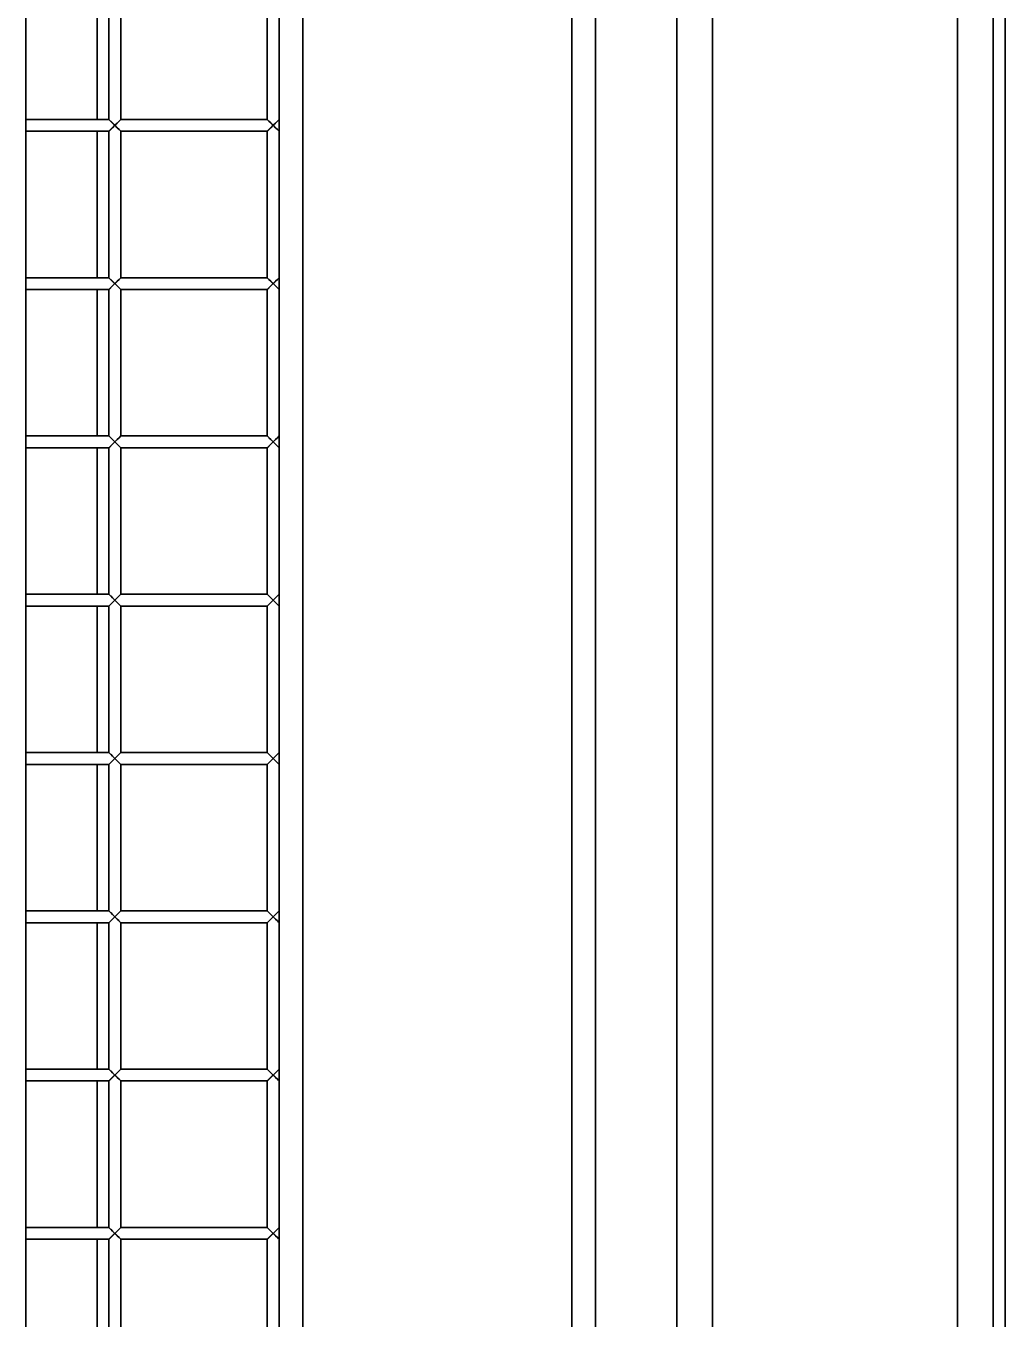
# Model space of a CAD drawing. Header units: millimetres. Extents: x 32496 to 166256, y 3504 to 23939.
# Drawn here: x 98411.8 to 98659.3, y 21578.3 to 21905.1 of the extents above; entities that cross this region are included whole.
import ezdxf

# ---------------------------------------------------------------- set-up
doc = ezdxf.new("R2010")
doc.units = ezdxf.units.MM
doc.layers.get('0').update_dxf_attribs({"lineweight": 35})

# ---------------------------------------------------------------- blocks, each defined once
blk = doc.blocks.new('8-1250')
at = {"linetype": 'Continuous'}
for p, q in [((-1377.63, -34671.29), (-1377.63, -32152.29)), ((-1315.63, -34671.29), (-1315.63, -32152.29)), ((-1306.63, -32152.29), (-1306.63, -34671.29)), ((-1303.63, -32152.29), (-1303.63, -34671.29)), ((-1386.63, -34591.29), (-1386.63, -32232.29)), ((-1481.13, -32251.79), (-1481.13, -34571.79)), ((-1413.13, -34571.79), (-1413.13, -32251.79)), ((-1407.13, -32251.79), (-1407.13, -34571.79)), ((-1551.13, -32393.79), (-1551.13, -33324.79)), ((-1487.13, -33311.79), (-1487.13, -32408.79)), ((-1533.13, -32878.79), (-1533.13, -32841.79)), ((-1530.13, -32841.79), (-1530.13, -32878.79)), ((-1527.13, -32841.79), (-1527.13, -32878.79)), ((-1490.13, -32841.79), (-1490.13, -32878.79)), ((-1551.13, -32878.79), (-1530.13, -32878.79)), ((-1530.13, -32881.79), (-1527.13, -32878.79)), ((-1530.13, -32878.79), (-1527.13, -32881.79)), ((-1530.01, -32881.67), (-1529.22, -32880.88)), ((-1529.22, -32880.88), (-1528.63, -32880.29)), ((-1527.13, -32878.79), (-1527.56, -32879.22)), ((-1527.13, -32878.79), (-1490.13, -32878.79)), ((-1490.13, -32881.79), (-1487.13, -32878.79)), ((-1490.13, -32878.79), (-1487.13, -32881.79)), ((-1490.01, -32881.67), (-1489.22, -32880.88)), ((-1489.22, -32880.88), (-1488.63, -32880.29)), ((-1487.13, -32878.79), (-1487.56, -32879.22)), ((-1551.13, -32881.79), (-1530.13, -32881.79)), ((-1533.13, -32918.79), (-1533.13, -32881.79)), ((-1530.13, -32881.79), (-1530.13, -32918.79)), ((-1527.13, -32881.79), (-1527.13, -32918.79)), ((-1527.13, -32881.79), (-1490.13, -32881.79)), ((-1490.13, -32881.79), (-1490.13, -32918.79)), ((-1551.13, -32918.79), (-1530.13, -32918.79)), ((-1530.13, -32921.79), (-1527.13, -32918.79)), ((-1530.13, -32918.79), (-1527.13, -32921.79)), ((-1529.22, -32920.88), (-1528.63, -32920.29)), ((-1527.13, -32918.79), (-1527.56, -32919.22)), ((-1527.13, -32918.79), (-1490.13, -32918.79)), ((-1490.13, -32921.79), (-1487.13, -32918.79)), ((-1490.13, -32918.79), (-1487.13, -32921.79)), ((-1489.22, -32920.88), (-1488.63, -32920.29)), ((-1487.13, -32918.79), (-1487.56, -32919.22)), ((-1551.13, -32921.79), (-1530.13, -32921.79)), ((-1533.13, -32958.79), (-1533.13, -32921.79)), ((-1530.13, -32921.79), (-1530.13, -32958.79)), ((-1530.01, -32921.67), (-1529.22, -32920.88)), ((-1527.13, -32921.79), (-1527.13, -32958.79)), ((-1527.13, -32921.79), (-1490.13, -32921.79)), ((-1490.13, -32921.79), (-1490.13, -32958.79)), ((-1490.01, -32921.67), (-1489.22, -32920.88)), ((-1551.13, -32958.79), (-1530.13, -32958.79)), ((-1530.13, -32961.79), (-1527.13, -32958.79)), ((-1530.13, -32958.79), (-1527.13, -32961.79)), ((-1527.13, -32958.79), (-1527.56, -32959.22)), ((-1527.13, -32958.79), (-1490.13, -32958.79)), ((-1490.13, -32961.79), (-1487.13, -32958.79)), ((-1490.13, -32958.79), (-1487.13, -32961.79)), ((-1487.13, -32958.79), (-1487.56, -32959.22)), ((-1551.13, -32961.79), (-1530.13, -32961.79)), ((-1533.13, -32998.79), (-1533.13, -32961.79)), ((-1530.13, -32961.79), (-1530.13, -32998.79)), ((-1530.01, -32961.67), (-1529.22, -32960.88)), ((-1529.22, -32960.88), (-1528.63, -32960.29)), ((-1527.13, -32961.79), (-1527.13, -32998.79)), ((-1527.13, -32961.79), (-1490.13, -32961.79)), ((-1490.13, -32961.79), (-1490.13, -32998.79)), ((-1490.01, -32961.67), (-1489.22, -32960.88)), ((-1489.22, -32960.88), (-1488.63, -32960.29)), ((-1551.13, -32998.79), (-1530.13, -32998.79)), ((-1551.13, -33001.79), (-1530.13, -33001.79)), ((-1533.13, -33038.79), (-1533.13, -33001.79)), ((-1530.13, -33001.79), (-1527.13, -32998.79)), ((-1530.13, -32998.79), (-1527.13, -33001.79)), ((-1530.13, -33001.79), (-1530.13, -33038.79)), ((-1530.01, -33001.67), (-1529.22, -33000.88)), ((-1529.22, -33000.88), (-1528.63, -33000.29)), ((-1527.13, -32998.79), (-1527.56, -32999.22)), ((-1527.13, -32998.79), (-1490.13, -32998.79)), ((-1527.13, -33001.79), (-1527.13, -33038.79)), ((-1527.13, -33001.79), (-1490.13, -33001.79)), ((-1490.13, -33001.79), (-1487.13, -32998.79)), ((-1490.13, -32998.79), (-1487.13, -33001.79)), ((-1490.13, -33001.79), (-1490.13, -33038.79)), ((-1490.01, -33001.67), (-1489.22, -33000.88)), ((-1489.22, -33000.88), (-1488.63, -33000.29)), ((-1487.13, -32998.79), (-1487.56, -32999.22)), ((-1551.13, -33038.79), (-1530.13, -33038.79)), ((-1530.13, -33041.79), (-1527.13, -33038.79)), ((-1530.13, -33038.79), (-1527.13, -33041.79)), ((-1530.01, -33041.67), (-1529.22, -33040.88)), ((-1529.22, -33040.88), (-1528.63, -33040.29)), ((-1527.13, -33038.79), (-1527.56, -33039.22)), ((-1527.13, -33038.79), (-1490.13, -33038.79)), ((-1490.13, -33041.79), (-1487.13, -33038.79)), ((-1490.13, -33038.79), (-1487.13, -33041.79)), ((-1490.01, -33041.67), (-1489.22, -33040.88)), ((-1489.22, -33040.88), (-1488.63, -33040.29)), ((-1487.13, -33038.79), (-1487.56, -33039.22)), ((-1551.13, -33041.79), (-1530.13, -33041.79)), ((-1533.13, -33078.79), (-1533.13, -33041.79)), ((-1530.13, -33041.79), (-1530.13, -33078.79)), ((-1527.13, -33041.79), (-1527.13, -33078.79)), ((-1527.13, -33041.79), (-1490.13, -33041.79)), ((-1490.13, -33041.79), (-1490.13, -33078.79)), ((-1551.13, -33078.79), (-1530.13, -33078.79)), ((-1530.13, -33081.79), (-1527.13, -33078.79)), ((-1530.13, -33078.79), (-1527.13, -33081.79)), ((-1529.22, -33080.88), (-1528.63, -33080.29)), ((-1527.13, -33078.79), (-1527.56, -33079.22)), ((-1527.13, -33078.79), (-1490.13, -33078.79)), ((-1490.13, -33081.79), (-1487.13, -33078.79)), ((-1490.13, -33078.79), (-1487.13, -33081.79)), ((-1489.22, -33080.88), (-1488.63, -33080.29)), ((-1487.13, -33078.79), (-1487.56, -33079.22)), ((-1551.13, -33081.79), (-1530.13, -33081.79)), ((-1533.13, -33118.79), (-1533.13, -33081.79)), ((-1530.13, -33081.79), (-1530.13, -33118.79)), ((-1530.01, -33081.67), (-1529.22, -33080.88)), ((-1527.13, -33081.79), (-1527.13, -33118.79)), ((-1527.13, -33081.79), (-1490.13, -33081.79)), ((-1490.13, -33081.79), (-1490.13, -33118.79)), ((-1490.01, -33081.67), (-1489.22, -33080.88)), ((-1551.13, -33118.79), (-1530.13, -33118.79)), ((-1530.13, -33121.79), (-1527.13, -33118.79)), ((-1530.13, -33118.79), (-1527.13, -33121.79)), ((-1527.13, -33118.79), (-1527.56, -33119.22)), ((-1527.13, -33118.79), (-1490.13, -33118.79)), ((-1490.13, -33121.79), (-1487.13, -33118.79)), ((-1490.13, -33118.79), (-1487.13, -33121.79)), ((-1487.13, -33118.79), (-1487.56, -33119.22)), ((-1551.13, -33121.79), (-1530.13, -33121.79)), ((-1533.13, -33158.79), (-1533.13, -33121.79)), ((-1530.13, -33121.79), (-1530.13, -33158.79)), ((-1530.01, -33121.67), (-1529.22, -33120.88)), ((-1529.22, -33120.88), (-1528.63, -33120.29)), ((-1527.13, -33121.79), (-1527.13, -33158.79)), ((-1527.13, -33121.79), (-1490.13, -33121.79)), ((-1490.13, -33121.79), (-1490.13, -33158.79)), ((-1490.01, -33121.67), (-1489.22, -33120.88)), ((-1489.22, -33120.88), (-1488.63, -33120.29)), ((-1551.13, -33158.79), (-1530.13, -33158.79)), ((-1530.13, -33161.79), (-1527.13, -33158.79)), ((-1530.13, -33158.79), (-1527.13, -33161.79)), ((-1527.13, -33158.79), (-1527.56, -33159.22)), ((-1527.13, -33158.79), (-1490.13, -33158.79)), ((-1490.13, -33161.79), (-1487.13, -33158.79)), ((-1490.13, -33158.79), (-1487.13, -33161.79)), ((-1487.13, -33158.79), (-1487.56, -33159.22)), ((-1551.13, -33161.79), (-1530.13, -33161.79)), ((-1533.13, -33198.79), (-1533.13, -33161.79)), ((-1530.13, -33161.79), (-1530.13, -33198.79)), ((-1530.01, -33161.67), (-1529.22, -33160.88)), ((-1529.22, -33160.88), (-1528.63, -33160.29)), ((-1527.13, -33161.79), (-1527.13, -33198.79)), ((-1527.13, -33161.79), (-1490.13, -33161.79)), ((-1490.13, -33161.79), (-1490.13, -33198.79)), ((-1490.01, -33161.67), (-1489.22, -33160.88)), ((-1489.22, -33160.88), (-1488.63, -33160.29))]:
    blk.add_line(p, q, dxfattribs=at)
for points in [[(-1528.63, -32880.29), (-1529.21, -32879.7), (-1529.69, -32879.23)], [(-1527.56, -32879.22), (-1528.05, -32879.71), (-1528.63, -32880.29)], [(-1528.63, -32880.29), (-1528.04, -32880.88), (-1527.57, -32881.35), (-1527.13, -32881.79)], [(-1488.63, -32880.29), (-1489.21, -32879.7), (-1489.69, -32879.23)], [(-1487.56, -32879.22), (-1488.05, -32879.71), (-1488.63, -32880.29)], [(-1488.63, -32880.29), (-1488.04, -32880.88), (-1487.57, -32881.35), (-1487.13, -32881.79)], [(-1528.63, -32920.29), (-1529.21, -32919.7), (-1529.69, -32919.23)], [(-1527.56, -32919.22), (-1528.05, -32919.71), (-1528.63, -32920.29)], [(-1528.63, -32920.29), (-1528.04, -32920.88), (-1527.57, -32921.35), (-1527.13, -32921.79)], [(-1488.63, -32920.29), (-1489.21, -32919.7), (-1489.69, -32919.23)], [(-1487.56, -32919.22), (-1488.05, -32919.71), (-1488.63, -32920.29)], [(-1488.63, -32920.29), (-1488.04, -32920.88), (-1487.57, -32921.35), (-1487.13, -32921.79)], [(-1528.63, -32960.29), (-1529.21, -32959.7), (-1529.69, -32959.23)], [(-1527.56, -32959.22), (-1528.05, -32959.71), (-1528.63, -32960.29)], [(-1488.63, -32960.29), (-1489.21, -32959.7), (-1489.69, -32959.23)], [(-1487.56, -32959.22), (-1488.05, -32959.71), (-1488.63, -32960.29)], [(-1528.63, -32960.29), (-1528.04, -32960.88), (-1527.57, -32961.35), (-1527.13, -32961.79)], [(-1488.63, -32960.29), (-1488.04, -32960.88), (-1487.57, -32961.35), (-1487.13, -32961.79)], [(-1528.63, -33000.29), (-1529.21, -32999.7), (-1529.69, -32999.23)], [(-1527.56, -32999.22), (-1528.05, -32999.71), (-1528.63, -33000.29)], [(-1528.63, -33000.29), (-1528.04, -33000.88), (-1527.57, -33001.35), (-1527.13, -33001.79)], [(-1488.63, -33000.29), (-1489.21, -32999.7), (-1489.69, -32999.23)], [(-1487.56, -32999.22), (-1488.05, -32999.71), (-1488.63, -33000.29)], [(-1488.63, -33000.29), (-1488.04, -33000.88), (-1487.57, -33001.35), (-1487.13, -33001.79)], [(-1528.63, -33040.29), (-1529.21, -33039.7), (-1529.69, -33039.23)], [(-1527.56, -33039.22), (-1528.05, -33039.71), (-1528.63, -33040.29)], [(-1528.63, -33040.29), (-1528.04, -33040.88), (-1527.57, -33041.35), (-1527.13, -33041.79)], [(-1488.63, -33040.29), (-1489.21, -33039.7), (-1489.69, -33039.23)], [(-1487.56, -33039.22), (-1488.05, -33039.71), (-1488.63, -33040.29)], [(-1488.63, -33040.29), (-1488.04, -33040.88), (-1487.57, -33041.35)], [(-1528.63, -33080.29), (-1529.21, -33079.7), (-1529.69, -33079.23)], [(-1527.56, -33079.22), (-1528.05, -33079.71), (-1528.63, -33080.29)], [(-1528.63, -33080.29), (-1528.04, -33080.88), (-1527.57, -33081.35)], [(-1488.63, -33080.29), (-1489.21, -33079.7), (-1489.69, -33079.23)], [(-1487.56, -33079.22), (-1488.05, -33079.71), (-1488.63, -33080.29)], [(-1488.63, -33080.29), (-1488.04, -33080.88), (-1487.57, -33081.35), (-1487.24, -33081.67)], [(-1528.63, -33120.29), (-1529.21, -33119.7), (-1529.69, -33119.23)], [(-1527.56, -33119.22), (-1528.05, -33119.71), (-1528.63, -33120.29)], [(-1488.63, -33120.29), (-1489.21, -33119.7), (-1489.69, -33119.23)], [(-1487.56, -33119.22), (-1488.05, -33119.71), (-1488.63, -33120.29)], [(-1528.63, -33120.29), (-1528.04, -33120.88), (-1527.57, -33121.35), (-1527.24, -33121.67)], [(-1488.63, -33120.29), (-1488.04, -33120.88), (-1487.57, -33121.35), (-1487.24, -33121.67)], [(-1528.63, -33160.29), (-1529.21, -33159.7), (-1529.69, -33159.23)], [(-1527.56, -33159.22), (-1528.05, -33159.71), (-1528.63, -33160.29)], [(-1528.63, -33160.29), (-1528.04, -33160.88), (-1527.57, -33161.35), (-1527.24, -33161.67)], [(-1488.63, -33160.29), (-1489.21, -33159.7), (-1489.69, -33159.23)], [(-1487.56, -33159.22), (-1488.05, -33159.71), (-1488.63, -33160.29)], [(-1488.63, -33160.29), (-1488.04, -33160.88), (-1487.57, -33161.35), (-1487.24, -33161.67)]]:
    blk.add_lwpolyline(points, dxfattribs=at)

msp = doc.modelspace()

# ---------------------------------------------------------------- block references
at = {"color": 6}
msp.add_blockref('8-1250', (99962.893, 54760.291), dxfattribs=at)

doc.saveas('drawing.dxf')
